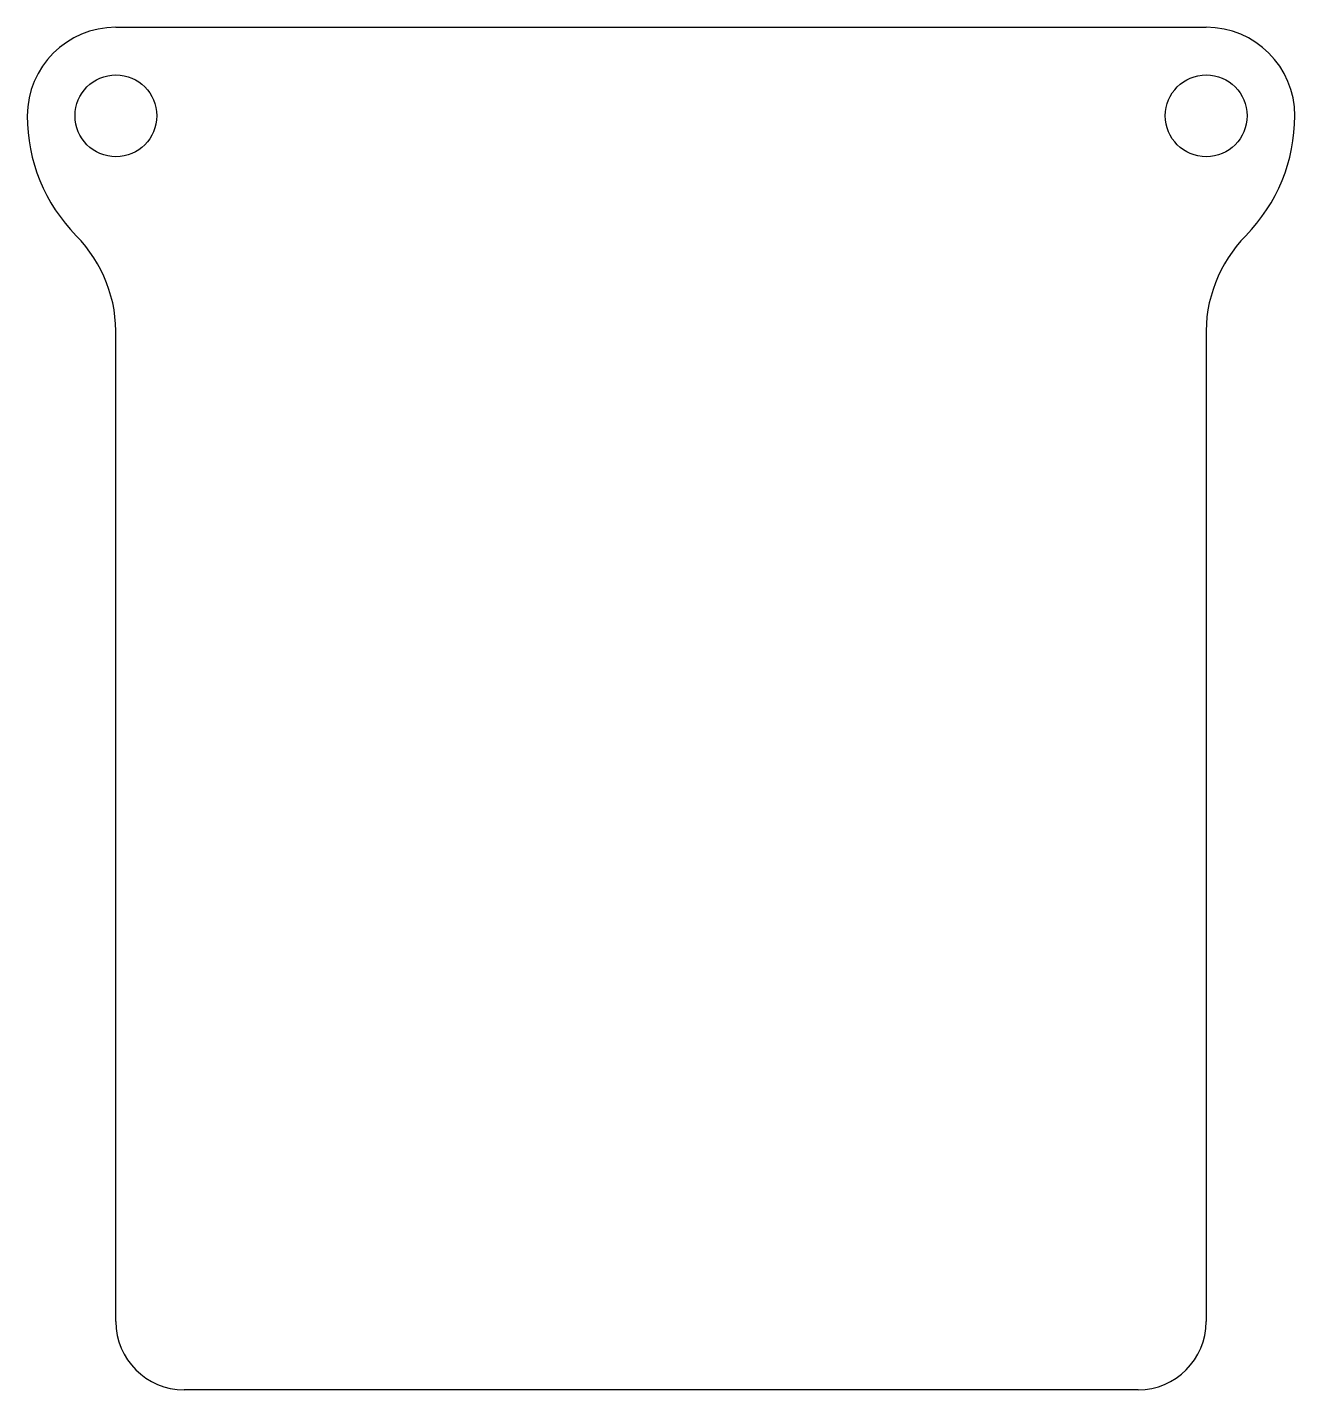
# Model space of a CAD drawing. Extents: x 163 to 256, y 94 to 194.
import ezdxf

# ---------------------------------------------------------------- set-up
doc = ezdxf.new("R2010")
doc.units = 0
doc.header["$LTSCALE"] = 10
doc.layers.add('20', color=7, linetype='CONTINUOUS')

msp = doc.modelspace()

# ---------------------------------------------------------------- linework, layer by layer
at = {"layer": '20', "color": 178, "linetype": 'CONTINUOUS'}
for p, q in [((169.56, 193.81), (249.56, 193.81)), ((169.56, 98.81), (169.56, 171.01)), ((249.56, 171.01), (249.56, 98.81)), ((244.56, 93.81), (174.56, 93.81))]:
    msp.add_line(p, q, dxfattribs=at)
at = {"layer": '20', "color": 7, "linetype": 'CONTINUOUS'}
for centre in [(169.56, 187.31), (249.56, 187.31)]:
    msp.add_circle(centre, 3, dxfattribs=at)
at = {"layer": '20', "color": 178, "linetype": 'CONTINUOUS'}
for centre, radius, start, end in [((169.56, 187.31), 6.5, 90, 180), ((249.56, 187.31), 6.5, 0, 90), ((175.61, 187.31), 12.56, 180, 224.498), ((243.5, 187.31), 12.56, 315.502, 0), ((159.42, 171.4), 10.14, 357.7816, 44.4981), ((259.69, 171.4), 10.14, 135.5019, 182.2184), ((174.56, 98.81), 5, 180, 270), ((244.56, 98.81), 5, 270, 0)]:
    msp.add_arc(centre, radius, start, end, dxfattribs=at)

doc.saveas('drawing.dxf')
